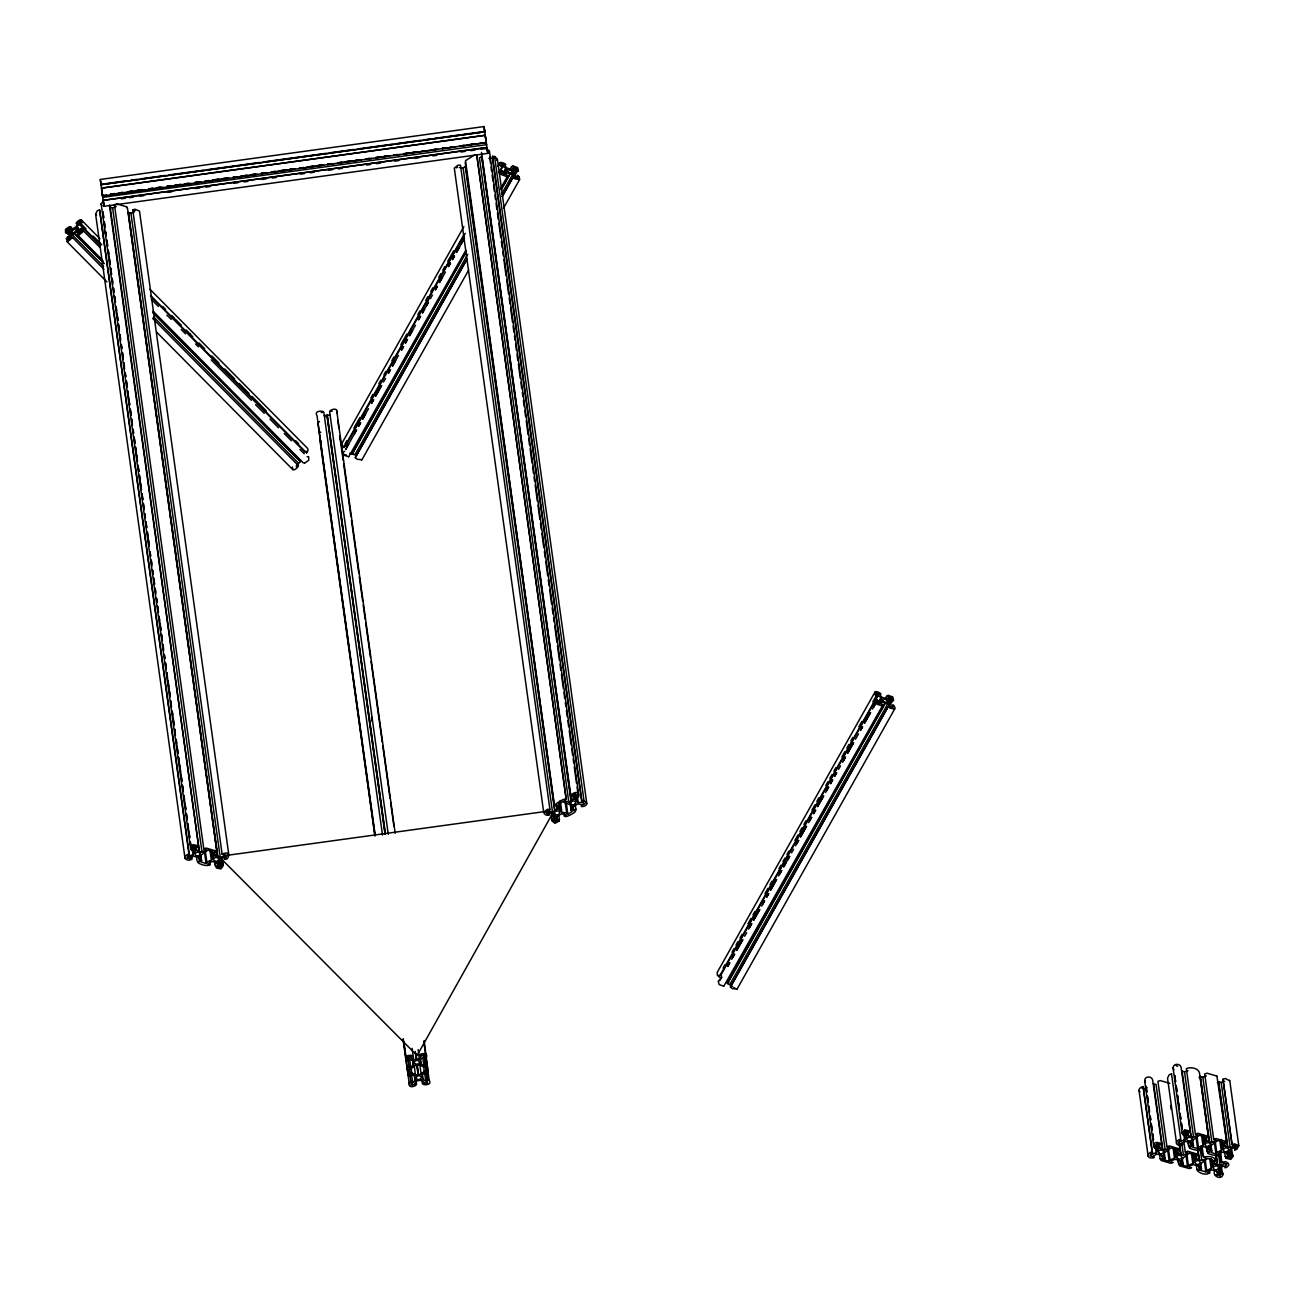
<?xml version="1.0" encoding="UTF-8"?>
<svg xmlns="http://www.w3.org/2000/svg" width="1304" height="1304" viewBox="0 0 1304 1304"><rect width="100%" height="100%" fill="white"/><g stroke="black" fill="none" stroke-linecap="round" stroke-linejoin="round"><path stroke-width="1.5" d="M191.215 855.326C194.606 860.558 187.466 861.422 185.086 858.57C183.359 856.043 191.069 851.675 188.004 855.962L193.041 855.163L194.117 853.24L193.725 848.92M228.885 855.408L139.495 211.085L134.948 209.194L132.78 209.944L222.12 854.185C234.231 848.366 225.885 866.606 224.239 855.44L224.907 859.499M1159.386 1152.785L1160.169 1158.8L1162.597 1159.403L1163.282 1158.213L1161.929 1155.572L1159.403 1154.676L1156.729 1154.073L1152.524 1156.501C1158.229 1157.659 1149.003 1159.24 1148.237 1156.42C1146.509 1153.893 1154.219 1149.525 1151.155 1153.812L1156.192 1153.013L1157.267 1151.09L1156.615 1144.847M1188.042 1142.157L1188.596 1146.118L1191.041 1146.738L1191.709 1145.531L1190.373 1142.891L1187.846 1141.994L1185.157 1141.391L1180.951 1143.82C1186.64 1145.042 1177.104 1146.64 1176.583 1143.445L1167.52 1078.115L1169.232 1074.724L1171.595 1073.893M463.882 226.603L342.039 443.132L342.316 445.838M509.619 170.205L511.608 166.586L514.02 167.352L514.167 168.395L511.967 169.406L509.375 168.786L506.767 167.906L503.931 164.434C510.695 166.276 496.596 158.338 500.117 165.412M887.991 695.374L884.748 699.563L886.736 695.945L889.149 696.695L889.295 697.754L887.095 698.765L884.503 698.145L881.879 697.265L879.059 693.793C884.405 695.831 876.842 690.012 874.968 692.065L717.167 972.491L717.444 975.196M874.968 692.065L875.245 694.771M548.625 815.326L548.071 811.3C551.722 816.923 544.322 816.027 543.687 812.278L454.297 168.102L458.014 165.135L460.475 165.217L549.929 809.458L547.794 810.762L552.488 811.984L554.917 810.697L465.528 160.685M465.577 166.309L463.099 167.825L459.383 167.564M551.673 820.412L551.266 812.669M554.917 810.697L557.118 809.165L557.721 806.247L556.775 805.269C547.81 807.958 569.929 794.543 564.11 800.786L568.788 802.025L571.233 800.721L573.418 799.189L574.037 796.288L573.075 795.31C566.572 797.885 577.411 788.023 578.731 795.098M552.016 818.749L553.629 820.249L554.966 819.434L555.569 816.532L554.086 814.739L552.244 813.142L548.511 812.897L547.191 813.712L548.723 815.261M566.702 812.962L561.942 812.636L558.601 809.262L559.383 805.546L558.242 804.372L562.643 801.683L570.386 804.764L571.885 806.557L571.103 810.273L572.244 811.447L567.843 814.136L566.702 812.962L565.3 802.905M559.269 820.933L558.992 815.196M575.569 810.974L575.846 809.246L573.711 810.55L572.766 809.572L573.369 806.671L577.998 803.834L582.692 805.073C577.574 807.714 587.028 806.785 586.8 803.541L497.427 159.381L494.884 156.561L492.472 156.333L581.763 800.558L583.295 802.107L578.242 802.677L574.917 799.287L575.52 796.385L576.857 795.57L578.389 797.119L578.813 795.407L489.44 151.248L489 152.959M1229.672 1080.82L1225.45 1078.506L1223.005 1079.223L1232.035 1144.651L1234.415 1145.336L1230.226 1147.781L1225.01 1146.281L1223.674 1143.624L1224.342 1142.434L1226.787 1143.054L1216.942 1076.191M66.406 238.648L67.694 236.676L70.465 239.61M81.793 222.788L80.522 224.761L100.636 244.924M467.142 258.844L355.291 457.622L357.198 459.285L361.827 459.709M503.605 208.021L519.579 179.61L519.302 176.92M881.683 705.676L882.922 705.024L880.379 703.28L882.58 702.285L887.779 703.785L890.599 707.257L888.203 706.556L730.419 986.981L732.326 988.644L736.956 989.051M736.907 989.394L894.707 708.968C896.223 707.632 891.724 702.171 892.832 706.23L888.66 703.378L888.154 699.726L891.854 699.156L890.094 704.388L893.436 700.281M101.207 203.815L103.749 200.392M190.58 847.975L192.943 844.617L197.719 845.709M223.277 865.579L220.947 868.92L216.382 867.975L214.589 862.107L211.9 861.504L207.695 863.949L210.091 864.634L209.537 860.607M1144.668 1080.494C1144.733 1075.849 1151.758 1076.012 1152.622 1079.81L1162.451 1149.264L1165.14 1149.883L1169.329 1147.438L1166.95 1146.754L1157.919 1081.326L1160.315 1080.592L1169.802 1083.331M1173.111 1067.813C1173.16 1063.168 1180.185 1063.331 1181.065 1067.128L1190.878 1136.599L1193.567 1137.202L1197.773 1134.757L1195.377 1134.072L1186.347 1068.644C1190.519 1066.721 1197.626 1067.943 1199.387 1072.41L1209.101 1141.685L1211.889 1142.483L1216.094 1140.055L1213.698 1139.354L1204.684 1073.942L1207.08 1073.208L1216.893 1076.11M1153.73 1145.825C1153.143 1138.669 1166.2 1145.271 1159.256 1144.537L1158.588 1145.727L1159.924 1148.368L1162.451 1149.264M1182.174 1133.16L1184.537 1129.786L1189.313 1130.878M1223.087 1174.007C1222.304 1180.674 1211.856 1176.534 1214.627 1170.633M1233.209 1156.012L1230.846 1159.37L1226.168 1158.376M465.561 160.604L474.281 155.176L476.84 155.323L566.229 799.482L476.791 155.257M559.22 821.047L554.901 823.346L551.771 820.754M575.52 811.088C575.732 812.832 561.519 819.662 566.376 815.033L561.698 813.794L559.253 815.098L557.069 816.63L556.449 819.548L557.411 820.509L559.612 819.271M317.964 422.969L319.431 421.469M407.337 1067.128L408.934 1065.629L409.163 1067.634L410.809 1067.422L413.221 1065.042L413.156 1062.841L412.7 1060.69L409.798 1058.995L408.152 1059.207L408.397 1061.211L406.522 1060.168M409.179 1082.45L410.76 1080.934L411.005 1082.939L412.651 1082.727L415.063 1080.348L414.998 1078.147L414.542 1076.012L411.64 1074.3L409.994 1074.512L410.238 1076.517L408.364 1075.474M426.359 1057.625L424.908 1059.092L424.55 1057.104L422.92 1057.316L420.491 1059.696L420.556 1061.896L421.013 1064.048L423.93 1065.743L425.56 1065.531L425.332 1063.526L427.223 1064.586M428.201 1072.947L426.734 1074.414L426.392 1072.426L424.745 1072.638L422.333 1075.001L422.855 1079.353L425.756 1081.049L427.402 1080.837L425.626 1066.362M552.342 813.826L417.084 1055.555L220.376 857.918M114.41 204.728L116.463 203.946M127.433 208.493L126.716 206.912M132.78 209.944L135.127 210.71M497.851 166.26L499.839 162.723M344.908 444.11L346.897 440.556M353.889 428.136L359.888 417.492M370.874 397.964L372.862 394.411M378.861 383.767L380.866 380.214M383.849 374.884L385.854 371.347M391.852 360.686L393.841 357.149M400.833 344.712L406.832 334.068M417.818 314.541L419.806 311.004M425.805 300.344L427.793 296.79M430.793 291.477L432.798 287.923M438.78 277.279L440.785 273.726M442.773 270.172L444.778 266.619M447.777 261.305L453.759 250.645M342.398 446.033L344.044 447.533L463.979 234.59M498.845 172.438L501.942 167.14L501.698 165.461L505.887 168.314L504.126 173.53M465.251 233.334L345.413 446.31L343.914 445.887L344.044 447.533M499.204 172.992L503.214 165.885M427.19 302.153L429.179 298.6M362.528 419.301L368.527 408.657M371.526 403.327L373.514 399.774M375.519 396.237L381.518 385.577M383.506 382.023L385.511 378.486M388.494 373.156L390.499 369.602L388.592 373.188M392.504 366.065L398.486 355.405M401.485 350.091L403.49 346.538M405.479 342.985L407.484 339.431L405.577 343.017M415.471 325.234L409.472 335.878L412.569 330.597M422.463 312.813L428.445 302.169L426.555 305.739M430.45 298.616L432.439 295.063M435.438 289.732L437.443 286.195L435.536 289.765M445.43 271.998L439.432 282.642L442.529 277.344M450.418 263.115L448.429 266.668L450.516 263.147M452.423 259.561L454.411 256.024M456.416 252.471L464.403 238.273M502.35 170.824L500.361 174.377L502.447 170.857L501.095 171.394M348.657 444.175L345.658 449.505L356.546 429.945L354.639 433.531M362.626 419.334L365.625 414.004M371.624 403.36L373.612 399.806M375.617 396.253L381.616 385.609M392.602 366.082L395.585 360.768M401.583 350.108L403.588 346.571M422.561 312.846L424.55 309.292M452.521 259.594L454.509 256.04M456.514 252.503L459.513 247.173M461.502 243.62L464.501 238.29M502.888 173.628L505.887 168.314M504.175 173.791L506.115 170.009M465.854 250.221L348.755 456.742M500.817 188.167L507.794 175.681L505.251 173.937L507.452 172.927L512.651 174.426L515.487 177.898L513.091 177.197L502.105 196.725L513.091 177.279L514.95 178.844L519.579 179.61M349.651 453.352L352.08 454.053L466.098 251.639M501.046 189.52L510.043 173.546M352.08 454.053L466.294 251.819M501.258 189.699L510.239 173.725M512.016 170.889L514.02 167.352M513.238 172.91L515.227 169.357L516.726 169.797L516.971 171.476L518.307 170.938M467.712 254.296L354.867 454.851L352.439 454.151M501.665 193.954L512.651 174.426M513.14 174.28L516.628 169.112L514.998 167.629L516.139 168.966M512.635 176.203L515.634 170.889M513.727 175.127L516.726 169.797M355.291 457.688L467.158 258.909M513.972 176.806L517.069 171.509M361.778 460.035L468.641 270.14M190.58 848.317L191.444 849.849L192.519 847.942L194.019 848.382L195.372 851.023L194.117 853.24M210.042 864.715C205.771 867.682 193.073 861.341 199.447 861.569L200.131 860.363L198.778 857.722L196.252 856.826L193.579 856.223L190.042 857.461L189.373 858.651L191.769 859.352M197.784 845.791L198.501 847.372L196.105 846.687L195.437 847.877L196.774 850.534L201.99 852.034L206.179 849.589L203.799 848.904L114.442 204.663M201.06 854.56L201.093 862.042L206.048 863.46L206.847 862.042L205.184 849.964M206.847 862.042L211.362 860.461L212.454 858.537L211.329 850.485M214.818 862.14L215.388 866.166L217.784 866.85L218.453 865.66L217.1 863.004L214.687 862.319M218.762 867.127L220.914 866.378L220.246 867.567L218.762 867.127L217.898 861.634M224.81 859.466L225.869 857.559L220.849 858.374L218.518 862.514L219.854 865.155L221.354 865.595L222.43 863.688L221.598 857.641M723.035 968.139L725.024 964.585M732.017 952.164L734.022 948.611M736.01 945.074L738.015 941.521M740.004 937.967L742.009 934.414M747.991 923.77L750.99 918.44M752.995 914.903L754.983 911.349M764.975 893.599L767.974 888.269M769.963 884.731L771.968 881.178M778.961 868.757L780.949 865.204M782.954 861.651L784.943 858.097M786.948 854.544L788.936 851.007M794.935 840.346L797.934 835.033M799.922 831.479L801.927 827.926M803.916 824.372L805.921 820.835M811.919 810.175L814.902 804.861M816.907 801.308L818.912 797.755M825.888 785.334L827.893 781.781M829.898 778.227L831.887 774.69M833.892 771.137L835.88 767.583M841.879 756.939L844.878 751.609M846.866 748.056L848.871 744.519M850.86 740.965L852.865 737.412M858.847 726.768L861.846 721.438M872.832 701.911L876.826 694.82L881.015 697.656L879.255 702.889M717.526 975.376L719.172 976.892L877.07 696.499L876.826 694.82M878.326 695.244L720.541 975.669L719.026 975.245L719.27 976.924M721.683 977.055L718.422 981.178M727.681 966.411L729.669 962.857M731.674 959.304L734.657 953.99L732.766 957.56M742.661 939.793L736.662 950.437L742.758 939.809M744.649 936.239L746.654 932.686M748.643 929.133L751.642 923.819M759.629 909.605L753.647 920.265L759.727 909.638M761.634 906.068L764.633 900.738L762.726 904.324M766.622 897.185L768.626 893.631M770.615 890.094L776.613 879.434L770.713 890.11M778.602 875.897L781.601 870.567M789.588 856.369L783.606 867.013L785.693 863.492M791.593 852.816L793.582 849.263M795.587 845.726L798.586 840.395M800.574 836.842L806.573 826.198L800.672 836.875M808.561 822.645L811.561 817.315M825.546 792.473L828.545 787.143M830.534 783.606L832.539 780.053M838.537 769.393L840.526 765.856M842.531 762.302L845.53 756.972L843.623 760.558M855.505 739.221L858.505 733.907M860.51 730.354L862.498 726.801M870.485 712.603L864.503 723.247L870.583 712.636M872.49 709.05L877.478 700.183L877.804 701.894L879.32 702.318L881.52 701.324L881.243 699.351M719.775 980.641L721.78 977.087M727.779 966.443L729.767 962.89M749.735 927.389L751.74 923.835M766.719 897.217L768.724 893.664M779.711 874.136L781.699 870.599M787.697 859.939L789.686 856.402M796.679 843.965L798.684 840.428M809.67 820.901L811.658 817.347M826.638 790.729L828.643 787.176M830.632 783.622L832.637 780.085M860.607 730.387L862.596 726.833M873.582 707.306L877.576 700.215M878.016 702.986L881.015 697.656M879.287 703.149L881.455 699.547M882.922 705.024L723.883 986.101M885.171 702.905L727.208 983.395L732.669 986.623M727.567 983.509L885.367 703.084M887.144 700.248L889.149 696.695M887.356 704.046L890.355 698.716M729.979 984.21L887.779 703.785M888.269 703.638L891.61 697.412C888.872 696.14 893.859 701.862 888.757 703.785M888.855 704.47L891.854 699.156M730.419 987.046L888.22 706.621L890.078 708.202L894.707 708.968M1142.092 1088.481C1145.352 1084.227 1137.691 1088.4 1139.093 1090.796L1148.156 1156.126M1153.73 1146.167L1154.594 1147.699L1155.67 1145.792L1157.17 1146.216L1158.523 1148.873L1157.267 1151.09M1160.169 1158.8L1161.179 1160.527L1170.878 1163.315L1173.241 1162.483L1170.845 1161.783L1171.514 1160.593L1175.051 1159.354L1177.74 1159.957L1180.25 1160.853L1181.603 1163.51L1180.935 1164.7L1178.539 1164.016L1177.659 1158.148L1179.435 1165.776L1189.313 1168.596L1191.563 1167.765L1189.166 1167.08L1189.851 1165.89L1193.372 1164.651L1198.588 1166.151L1199.924 1168.791L1199.256 1169.981L1196.86 1169.297L1196.306 1165.336M1166.95 1146.754L1169.395 1145.939L1179.207 1148.857M1168.629 1149.981L1169.998 1159.875L1169.199 1161.31L1164.244 1159.892L1165.059 1158.457L1163.95 1150.535M1179.256 1148.922L1179.973 1150.519L1177.577 1149.818L1176.909 1151.024L1178.262 1153.665L1183.461 1155.165L1187.667 1152.736L1185.271 1152.035L1183.657 1140.087M1169.998 1159.875L1174.513 1158.294L1175.589 1156.387L1174.496 1148.465M1176.306 1150.193L1176.844 1154.154L1175.589 1156.387M1176.583 1143.445C1175.279 1140.967 1182.777 1136.941 1179.598 1141.147L1184.619 1140.332L1185.711 1138.408L1185.059 1132.165M1222.956 1079.304L1232.068 1144.57L1234.48 1143.836L1238.8 1145.711L1236.86 1149.248L1234.806 1149.965L1235.784 1148.025L1234.285 1147.585L1230.748 1148.824L1229.395 1150.845L1230.063 1154.708M1185.271 1152.035L1187.716 1151.22L1197.528 1154.138M1195.377 1134.072L1197.822 1133.257L1207.634 1136.175M1186.95 1155.279L1188.335 1165.173L1187.52 1166.607L1182.581 1165.173L1182.565 1157.805M1192.394 1137.854L1193.486 1145.776L1192.687 1147.21L1197.626 1148.628L1198.441 1147.21L1197.072 1137.3M1188.335 1165.173L1192.834 1163.592L1193.926 1161.668L1192.818 1153.747M1194.627 1155.491L1195.165 1159.452L1193.926 1161.668M1198.441 1147.21L1202.956 1145.629L1204.032 1143.706L1202.94 1135.784M1189.492 1147.781C1189.46 1149.183 1205.303 1152.377 1199.289 1149.117L1203.494 1146.672L1206.167 1147.275L1208.694 1148.172L1210.03 1150.829L1209.362 1152.019L1206.966 1151.334L1206.379 1147.455M1196.811 1169.378C1198.311 1174.448 1212.508 1177.023 1209.346 1169.101M1213.698 1139.354L1216.143 1138.539L1225.956 1141.456M1205.287 1160.56L1206.656 1170.454L1205.858 1171.889L1200.902 1170.47L1200.886 1163.086M1210.715 1143.152L1211.823 1151.073L1211.008 1152.491L1215.964 1153.926L1216.762 1152.491L1215.393 1142.597M1206.656 1170.454L1211.171 1168.873L1212.247 1166.966L1211.155 1159.044M1212.948 1160.772L1213.502 1164.733L1212.247 1166.966M1216.762 1152.491L1221.277 1150.91L1222.353 1148.987L1221.261 1141.065M1220.544 1152.72L1221.913 1162.614L1224.309 1163.315L1223.641 1164.505L1220.104 1165.743L1214.904 1164.244L1213.568 1161.603L1214.236 1160.397L1216.632 1161.098L1215.899 1159.5M1207.846 1153.078C1207.602 1154.333 1223.706 1157.707 1217.61 1154.399L1221.815 1151.97L1227.015 1153.469L1228.368 1156.11L1227.683 1157.316L1225.287 1156.615L1226.021 1158.196M1215.132 1174.659L1217.577 1175.279L1218.246 1174.073L1216.909 1171.432L1214.383 1170.536L1211.709 1169.932L1208.172 1171.171L1207.504 1172.361L1209.9 1173.062M1220.723 1174.806L1220.055 1175.996C1217.121 1175.344 1224.032 1172.997 1219.892 1168.857M1220.593 1152.638C1219.207 1170.552 1223.331 1156.958 1228.678 1163.983C1229.933 1166.314 1222.223 1170.144 1225.678 1165.988L1220.642 1166.803L1218.311 1170.943L1219.664 1173.584L1221.163 1174.024L1222.239 1172.117L1221.131 1164.195M1230.829 1156.844L1230.161 1158.017C1227.227 1157.381 1234.138 1155.034 1229.998 1150.894M1229.395 1150.845L1228.417 1152.98L1229.77 1155.621L1231.269 1156.061L1232.345 1154.154L1233.209 1155.686M66.846 230.58L68.02 228.722L66.846 230.58L71.133 234.916M101.793 260.572L74.621 233.123L72.144 234.638L70.367 238.746L72.486 237.426L103.961 269.276M80.163 231.786L77.017 226.945L80.277 223.082L86.015 228.852M79.968 231.77L77.262 228.64M296.22 465.903L300.621 461.339L153.285 312.569M296.367 466.946C301.061 463.458 295.209 471.217 292.878 469.701L156.985 332.487M150.482 296.122L304.957 452.113L306.293 451.298C306.13 455.601 309.374 449 307.353 448.152L149.993 289.276M339.757 439.611L339.757 435.895L343.115 460.133M332.227 411.216C326 412.145 335.324 406.881 336.693 410.418L395.193 833.337M385.234 834.087L327.141 415.373L329.961 414.851M403.898 1041.831L406.424 1059.94C402.056 1053.534 417.655 1055.197 410.613 1056.794L413.661 1059.744L416.514 1059.533L419.334 1059.011L421.599 1055.392C414.46 1055.555 429.195 1050.079 426.424 1057.414M421.176 1074.333L424.273 1071.301L426.229 1071.04L425.723 1066.916L423.767 1067.161L420.051 1064.993L414.379 1065.71L411.298 1068.758L409.326 1069.003L409.831 1073.143L411.787 1072.882L415.503 1075.05L421.176 1074.333L419.79 1064.26M423.833 1041.831L429.146 1080.152C433.466 1086.509 417.981 1084.879 424.957 1083.249L421.893 1080.299L419.04 1080.511L416.22 1081.032L413.955 1084.667C420.051 1083.738 411.021 1088.987 409.489 1085.466L403.05 1039.174M496.808 160.474L497.427 159.381M71.459 237.295L67.172 232.96L66.944 231.281L68.281 230.466L70.677 230.841L71.182 234.492L67.922 238.355L67.694 236.676M65.722 232.797L67.172 232.96M77.115 228.868L77.523 230.596L79.935 230.971L81.272 230.156L81.027 228.477L82.494 228.64M74.621 233.123L76.757 231.802L79.169 232.193L77.197 234.622L102.934 260.621M456.221 167.939L457.541 167.124M571.233 800.721L481.893 156.333L479.416 157.849L568.788 802.025M492.472 156.333L493.923 157.947L488.853 158.501M581.763 800.558L584.273 800.737L586.8 803.541M554.265 820.901L556.547 821.047L555.211 821.862L554.265 820.901L553.14 812.848M511.624 166.651L512.863 166.015M506.327 170.188L506.392 171.965L504.192 172.976L502.692 172.535L502.447 170.857M515.227 169.357L513.026 170.368L513.531 174.019L516.205 176.431L517.721 176.871L517.476 175.192L519.236 176.757M506.555 176.317L507.794 175.681M343.311 451.82L344.663 451.282M876.223 700.753L877.478 700.183M69.471 226.619L65.477 229.341L65.542 232.601M212.454 858.537L211.492 850.175M189.504 856.402L99.593 209.862L97.278 210.775L95.616 214.117L185.005 858.276M116.121 206.619L112.6 207.858L109.813 207.059M222.12 854.185L224.516 854.886L223.832 856.076L220.311 857.315L217.621 856.712L128.232 212.536L130.922 213.139L134.459 211.916M203.831 848.822L206.244 848.089L216.056 851.007M1188.025 1070.617L1184.505 1071.855L1181.717 1071.057M1165.14 1149.883L1156.061 1084.537L1153.274 1083.722M1143.592 1088.905L1147.129 1087.666M1209.216 1141.88L1200.136 1076.534L1202.826 1077.137L1206.363 1075.914M1224.684 1081.195L1221.147 1082.434L1218.36 1081.635L1227.537 1147.178M1156.615 1145.156L1158.278 1144.244L1156.778 1143.82L1156.11 1145.01L1157.544 1150.992M1185.711 1138.408L1185.157 1132.377M1204.032 1143.706L1203.103 1135.474M1222.353 1148.987L1221.343 1139.435M1197.626 1149.753L1199.093 1159.843L1201.783 1160.446L1205.32 1159.223L1205.988 1158.017L1203.592 1157.333L1202.223 1147.422M78.729 234.818L82.739 232.079L82.674 228.819M304.745 463.034L308.755 460.296L308.689 457.036M100.816 183.147L100.31 179.447L484.028 126.553L484.843 132.519M103 184.043L127.107 180.718M131.117 180.164L137.148 179.333M141.158 178.778L165.266 175.453M169.292 174.899L203.44 170.205M207.466 169.65L259.692 162.446M263.718 161.892L326 153.318M330.01 152.764L354.117 149.438M358.144 148.884L392.292 144.19M396.302 143.636L420.426 140.31M424.436 139.756L430.467 138.925M434.476 138.371L458.584 135.045M462.61 134.508L484.713 131.459M101.027 184.663L484.762 131.802L484.077 126.895M484.762 131.883L101.044 184.744L100.326 179.544M128.607 191.623L132.633 191.069L128.607 191.655M156.741 187.743L160.751 187.189L156.741 187.776M184.858 183.88L188.884 183.326L184.858 183.897M212.992 180.001L219.007 179.17L212.992 180.017M241.11 176.121L247.141 175.29L241.11 176.154M341.567 162.283L337.54 162.837L341.567 162.315M349.602 161.174L345.576 161.729L351.607 160.93M369.684 158.42L365.674 158.958L369.684 158.436M375.715 157.588L379.741 157.034L375.715 157.605M397.818 154.54L393.792 155.095L397.818 154.557M403.849 153.709L407.859 153.155L403.849 153.725M411.885 152.601L415.894 152.046M425.935 150.661L421.925 151.215L425.952 150.694M454.069 146.781L450.043 147.336L454.069 146.814M411.885 152.617L417.916 151.802M480.182 143.212L484.208 142.658M102.527 195.535L106.553 194.981M110.563 194.426L144.728 189.716M148.737 189.161L162.804 187.222M166.814 186.668L190.922 183.342M194.948 182.788L200.979 181.973M204.989 181.419L229.096 178.094M233.123 177.54L257.23 174.214M261.24 173.66L267.271 172.829M271.281 172.275L295.405 168.95M299.415 168.412L323.522 165.086M327.548 164.532L333.563 163.701M337.589 163.147L361.697 159.821M365.707 159.267L371.738 158.436M375.764 157.882L389.815 155.942M393.841 155.404L399.872 154.573M403.881 154.019L438.03 149.308M442.056 148.754L456.123 146.814M460.133 146.26L486.245 142.658M102.445 194.915L102.592 195.975L486.229 142.495M102.771 197.36L486.522 144.679L484.42 129.406M104.01 206.293L103.195 200.343L486.914 147.482L487.272 150.025M486.93 147.548L103.195 200.343M121.402 198.795L125.428 198.241M129.438 197.686L133.464 197.132M139.479 196.301L143.505 195.747M167.613 192.438L171.623 191.884M195.747 188.558L199.756 188.004M205.787 187.173L209.797 186.619M233.905 183.293L237.931 182.739M243.962 181.908L247.972 181.354M262.039 179.43L266.049 178.876M272.08 178.045L276.106 177.491M300.213 174.165L304.223 173.611M310.254 172.78L314.264 172.226M328.331 170.286L332.357 169.732M338.372 168.901L342.398 168.346M366.505 165.037L370.515 164.483M376.546 163.652L380.572 163.098M394.623 161.158L398.649 160.604M414.721 158.387L418.747 157.833M432.798 155.893L436.824 155.339M460.931 152.03L464.941 151.476M470.972 150.645L474.998 150.09M481.013 149.259L487.044 148.428M104.01 206.325L487.729 153.399M226.977 855.359L544.29 811.642M321.224 412.618C328.266 411.119 312.732 409.26 317.035 415.78L375.128 834.495M324.272 415.568L327.141 415.373M427.158 1078.848L429.049 1079.908M485.805 148.314L489.342 150.922M513.026 165.983L517.623 167.548L518.438 170.71M506.343 176.35L501.796 174.785L500.981 171.623M348.559 456.775L344.012 455.21L343.18 452.048M888.154 695.342L892.735 696.906L893.566 700.052M881.406 705.692L876.924 704.144L876.109 700.981M723.671 986.134L719.123 984.569L718.308 981.407M321.338 442.268L319.757 438.486M69.65 226.603L73.888 229.781M77.197 234.622L78.566 234.834M307.125 456.628L308.494 456.856M152.992 311.102L303.213 462.822L304.582 463.05M501.844 167.108L500.231 165.657M116.985 203.946L126.667 206.831M102.071 205.673L101.207 204.141M345.136 454.688L346.619 455.129M877.07 696.499L875.343 694.983M1176.159 1065.792L1177.642 1066.232M1173.975 1069.671L1173.111 1068.139M1145.434 1082.32L1144.668 1080.82M735.277 988.383L733.744 987.617M1189.362 1130.959L1190.096 1132.54L1187.699 1131.856L1187.015 1133.046L1188.368 1135.702L1190.878 1136.599M1207.683 1136.257L1208.417 1137.838L1206.021 1137.137L1205.352 1138.343L1206.689 1140.984L1209.101 1141.685M216.105 851.072L216.823 852.669L214.427 851.968L213.758 853.175L215.111 855.815L217.621 856.712M222.43 863.688L223.294 865.22L222.462 859.189M1197.577 1154.219L1198.311 1155.8L1195.915 1155.116L1195.23 1156.306L1196.583 1158.946L1198.995 1159.647M1222.239 1172.117L1223.103 1173.649M96.496 214.997L95.616 214.117M1139.973 1091.676L1139.125 1090.943M1215.85 1159.419C1206.836 1151.774 1200.87 1163.869 1202.255 1147.357M99.935 238.713L81.337 219.936C78.925 218.518 73.236 226.065 77.849 222.691L76.072 226.782L71.443 229.634L69.047 229.243L71.019 226.814M320.735 432.357L318.958 431.282M66.39 238.828L67.596 241.615L72.486 237.426M93.154 236.073L101.745 244.744M171.835 315.519L174.703 318.404M186.146 329.961L190.433 334.297M199.007 342.968L204.728 348.738M211.884 355.959L219.039 363.18M224.761 368.967L234.769 379.073M239.072 383.409L249.08 393.515M251.933 396.4L266.244 410.841M162.707 306.44L165.575 309.325M175.584 319.431L181.305 325.218M189.895 333.873L192.747 336.774M295.747 440.768L298.6 443.653M150.612 295.535L306.619 452.912M78.957 223.897L100.408 245.559M81.027 228.477L99.723 247.206M151.215 299.203L158.371 306.424M166.863 315.144L171.231 319.415M181.256 329.521L185.543 333.857M195.551 343.963L198.42 346.864M211.199 359.904L251.346 400.295M255.551 404.68L264.223 413.303M269.944 419.073L278.518 427.745M284.239 433.515L291.395 440.736M299.887 449.456L304.272 453.743M77.017 226.945L81.321 231.281M76.757 231.802L79.626 234.687M74.426 233.09L103.049 261.99M153.106 312.536L300.442 461.306M74.295 233.318L104.336 263.652M152.959 312.764L300.295 461.534M68.281 230.466L72.568 234.785M72.144 234.638L103.603 266.423M153.676 316.97L298.16 462.855M67.286 230.319L70.139 233.204M66.944 231.281L71.231 235.617M152.584 318.323L298.502 465.707M67.091 233.008L71.378 237.344M66.863 241.501L106.928 281.941M465.186 162.348L554.64 806.573M549.929 809.458L547.354 809.311L543.687 812.278M292.813 469.619L292.406 467.028M81.337 219.936L81.81 222.609M1226.021 1141.538L1226.787 1143.054M1222.63 1148.889L1223.608 1146.77L1221.897 1143.38L1222.696 1141.962L1217.74 1140.527L1211.074 1145.564L1210.096 1147.683L1211.823 1151.073M1204.309 1143.608L1205.287 1141.473L1203.559 1138.099L1204.374 1136.664L1199.419 1135.246L1192.752 1140.266L1191.774 1142.402L1193.486 1145.776M1207.683 1152.915L1206.412 1147.373M1213.502 1164.733L1211.775 1161.359L1212.59 1159.924L1207.634 1158.49L1200.968 1163.527L1199.99 1165.646L1201.701 1169.036M1185.988 1138.311L1186.95 1136.191L1185.613 1133.551L1184.113 1133.111L1183.038 1135.018L1182.174 1133.486L1173.062 1068.025M1189.362 1147.634L1188.091 1142.076M1195.165 1159.452L1193.453 1156.061L1194.252 1154.627L1189.313 1153.209L1182.646 1158.229L1181.668 1160.364L1183.38 1163.738M1176.844 1154.154L1175.132 1150.78L1175.931 1149.346L1170.992 1147.911L1164.309 1152.948L1163.331 1155.083L1165.059 1158.457M201.908 860.607L200.18 857.233L201.158 855.098L207.841 850.061L212.78 851.496L211.982 852.93L213.693 856.304L212.715 858.439M1229.688 1080.217L1238.8 1145.711M485.463 137.05L485.854 139.789M102.478 195.127L101.94 191.15M103.994 206.179L103.277 200.979M1234.171 1145.971L1234.806 1149.965M1231.514 1148.205L1232.443 1154.17M1221.147 1082.434L1230.226 1147.781M1230.438 1150.112L1231.269 1156.061M1228.938 1149.688L1229.77 1155.621M1218.735 1081.733L1227.797 1147.08M1226.868 1151.367L1227.683 1157.316M1224.472 1142.32L1225.01 1146.281M1224.749 1152.654L1225.255 1156.697M1219.908 1141.016L1221.277 1150.91M1219.452 1151.139L1219.957 1155.165M1218.458 1153.861L1220.104 1165.743M1220.055 1166.102L1221.163 1174.024M1218.832 1167.65L1219.664 1173.584M1216.322 1155.148L1217.691 1165.043M1214.317 1142.043L1215.964 1153.926M1215.947 1155.034L1217.431 1165.14M1215.85 1155.067L1216.632 1161.098M1217.023 1171.318L1217.577 1175.279M1202.826 1077.137L1211.889 1142.483M1214.35 1160.283L1214.904 1164.244M1200.413 1076.452L1209.476 1141.782M1211.318 1158.734L1212.524 1166.868M1208.531 1146.086L1209.362 1152.019M1209.786 1158.979L1211.171 1168.873M1206.135 1137.023L1206.689 1140.984M1201.571 1135.719L1202.956 1145.629M1204.195 1160.006L1205.858 1171.889M1201.082 1145.923L1201.636 1149.883M1200.136 1148.579L1201.783 1160.446M1197.985 1149.851L1199.37 1159.761M1200.348 1166.509L1200.902 1170.47M1195.98 1136.762L1197.626 1148.628M1197.724 1149.949L1199.093 1159.843M1198.702 1166.02L1199.256 1169.981M1184.505 1071.855L1193.567 1137.202M1196.029 1154.985L1196.583 1158.946M1182.076 1071.154L1191.155 1136.501M1192.997 1153.453L1194.203 1161.571M1190.21 1140.788L1191.041 1146.738M1191.465 1153.698L1192.834 1163.592M1187.814 1131.742L1188.368 1135.702M1183.527 1132.41L1184.619 1140.332M1174.79 1075.621L1175.621 1081.554M1176.175 1085.515L1176.99 1091.464M1178.099 1099.37L1177.545 1095.409L1179.37 1109.248M1178.637 1103.331L1179.468 1109.28M1180.837 1119.174L1180.022 1113.241L1180.739 1119.158M1185.874 1154.725L1187.52 1166.607M1174.692 1075.588L1175.523 1081.521M1176.078 1085.482L1176.893 1091.432M1181.815 1143.282L1183.461 1155.165M1171.497 1073.86L1181.098 1141.571M1179.664 1144.57L1181.033 1154.464M1182.027 1161.212L1182.581 1165.173M1179.403 1144.668L1180.772 1154.562M1179.305 1144.456L1180.674 1154.366M1180.381 1160.739L1180.935 1164.7M1177.708 1149.704L1178.262 1153.665M1170.584 1105.482L1171.139 1109.443M1174.659 1148.156L1175.866 1156.289M1173.144 1148.4L1174.513 1158.294M1167.553 1149.427L1169.199 1161.31M1163.706 1155.931L1164.244 1159.892M1153.649 1083.836L1162.712 1149.183M1162.06 1155.458L1162.597 1159.403M1159.386 1144.407L1159.924 1148.368M1157.968 1144.912L1158.523 1148.873M1155.083 1145.091L1156.192 1153.013M1146.086 1086.313L1146.901 1092.247L1145.988 1086.281M1147.455 1096.208L1148.286 1102.157M1149.378 1110.079L1148.824 1106.118L1149.557 1112.035M1150.747 1119.973L1150.209 1116.012L1150.65 1119.94M1151.302 1123.934L1152.133 1129.883M1154.594 1147.699L1154.056 1143.738L1154.496 1147.667M1147.357 1096.191L1148.188 1102.124M1151.204 1123.901L1152.035 1129.851M1144.635 1080.706L1153.698 1146.037M1143.168 1086.574L1152.654 1154.252M1143.07 1086.542L1152.133 1151.888M891.61 697.412L891.757 698.455M721.259 974.218L721.405 975.278M494.591 156.48L583.98 800.656M492.586 158.762L581.975 802.938M489.652 156.92L490.402 163.016M491.037 166.993L491.51 171.069M492.162 175.046L492.912 181.142M493.564 185.103L494.314 191.199M494.949 195.176L495.422 199.251M496.074 203.228L496.824 209.325M497.46 213.285L498.226 219.382M498.861 223.359L500.736 237.507M501.372 241.468L502.121 247.564M502.773 251.542L503.246 255.617M503.898 259.594L506.033 275.747M506.685 279.724L508.56 293.873M509.196 297.834L509.945 303.93M510.597 307.907L512.472 322.055M513.108 326.016L513.857 332.112M514.509 336.09L514.982 340.165M515.618 344.142L516.368 350.238M517.02 354.199L517.769 360.295M518.422 364.272L520.28 378.404M520.932 382.382L521.682 388.478M522.333 392.455L522.806 396.53M523.442 400.507L524.192 406.587M524.844 410.564L525.593 416.661M526.245 420.638L528.104 434.77M528.756 438.747L529.505 444.843M530.141 448.82L532.016 462.953M532.668 466.93L533.418 473.026M534.053 477.003L534.526 481.078M535.178 485.055L537.329 501.209M537.965 505.186L539.84 519.318M540.492 523.295L541.241 529.391M541.877 533.369L543.752 547.501M544.387 551.478L545.153 557.574M545.789 561.551L547.664 575.683M548.299 579.661L549.049 585.757M549.701 589.734L551.576 603.866M552.211 607.843L552.961 613.939M553.613 617.917L554.086 621.992M554.738 625.969L556.873 642.122M557.525 646.099L559.4 660.231M560.035 664.209L560.785 670.305M561.437 674.282L563.295 688.414M563.947 692.391L564.697 698.488M565.349 702.465L565.822 706.54M566.458 710.517L567.207 716.597M567.859 720.574L568.609 726.67M569.261 730.647L571.119 744.78M571.771 748.757L572.521 754.853M573.173 758.83L573.646 762.905M574.282 766.882L576.433 783.036M577.069 787.013L578.389 797.119M577.118 794.625L578.242 802.677M487.712 153.22L486.995 148.118M486.539 144.809L485.218 135.192L101.5 188.053L103.619 203.457M485.919 140.213L486.131 141.891M487.354 150.628L486.49 144.5M485.675 138.387L486.099 141.631M575.863 795.065L576.694 801.112M575.618 794.821L576.401 801.08M574.347 795.261L574.917 799.287M575.015 803.199L575.912 809.311M572.863 795.163L573.418 799.189M573.157 806.524L573.711 810.55M481.486 152.372L570.94 796.614M481.567 156.529L570.94 800.705M569.978 802.221L571.103 810.273M566.181 802.058L567.843 814.136M563.687 812.31L564.322 816.402M560.264 800.558L561.942 812.636M559.025 802.775L560.394 811.072M558.992 803.003L560.101 811.055M556.563 805.138L557.118 809.165M556.857 816.483L557.411 820.509M465.251 166.505L554.64 810.68M554.135 813.403L554.966 819.434M554.151 816.597L554.705 820.623M463.099 167.825L553.629 820.249M424.126 1040.494L428.25 1072.736M343.669 464.077L350.939 516.498M351.477 520.443L358.763 572.863M359.301 576.808L362.659 601.046M363.213 604.991L365.185 619.172M365.723 623.116L370.483 657.412M371.037 661.356L382.219 741.96M382.773 745.904L390.043 798.325M390.581 802.27L393.955 826.508M424.599 1057.479L425.43 1063.51M424.452 1057.479L425.56 1065.531M425.267 1065.564L427.402 1080.837M422.806 1057.691L423.93 1065.743M424.37 1070.991L425.756 1081.049M423.425 1065.254L424.273 1071.301M420.458 1060.022L421.013 1064.048M422.023 1072.996L422.855 1079.353M329.602 411.461L388.266 834.283M418.144 1049.606L419.334 1059.011M371.493 717.216L372.064 721.324M421.779 1079.565L422.349 1083.673M327.32 415.177L385.43 833.892M415.878 1053.322L416.709 1059.353M415.683 1053.502L416.514 1059.533M417.15 1064.602L418.551 1074.675M326.913 415.242L385.006 833.941M415.177 1051.35L416.302 1059.402M416.97 1064.781L418.356 1074.855M416.742 1064.651L418.128 1074.724M323.832 412.211L382.496 835.033M412.097 1048.318L413.661 1059.744M414.101 1064.993L415.503 1075.05M416.009 1080.299L416.579 1084.406M412.39 1058.685L413.221 1065.042M414.264 1074.3L415.063 1080.348M411.233 1068.856L411.787 1072.882M409.407 1057.348L410.809 1067.422M411.526 1074.675L412.651 1082.727M407.728 1057.185L409.163 1067.634M409.603 1072.866L411.005 1082.939M375.014 835.734L317.931 423.229M403.229 1038.978L408.266 1075.295L407.304 1067.308M320.099 441.29L374.851 835.848M130.922 213.139L221.354 865.595M219.805 858.325L220.914 866.378M219.871 862.205L220.425 866.231M219.023 859.124L219.854 865.155M128.509 212.454L217.882 856.614M127.482 208.412L217.523 856.516M217.214 862.824L217.784 866.85M214.541 851.789L215.111 855.815M209.977 850.387L211.362 860.461M204.369 851.382L206.048 863.46M112.6 207.858L201.99 852.034M110.172 207.157L199.903 855.212M109.438 205.135L199.3 851.43M198.615 855.522L199.447 861.569M196.219 846.508L196.774 850.534M196.496 856.842L197.018 860.95M193.84 849.116L194.394 853.142M101.125 185.315L100.767 182.788M100.701 182.267L102.804 197.54M102.103 192.421L102.217 193.302M192.21 849.132L193.041 855.163M104.304 221.778L104.858 225.804M105.689 231.851L106.26 235.877L105.591 231.819M108.77 253.987L108.216 249.96L110.074 264.027M109.324 258.013L110.172 264.06M111.557 274.117L110.726 268.086L111.459 274.101M112.682 282.169L112.128 278.143L112.861 284.158M113.513 288.217L114.084 292.243M114.638 296.269L115.469 302.3M116.594 310.352L116.04 306.326L117.882 320.393M117.148 314.378L117.979 320.425M118.55 324.452L119.381 330.482M119.935 334.509L120.506 338.535M121.337 344.582L121.891 348.608L121.239 344.549M123.847 362.691L124.418 366.717M125.249 372.765L125.803 376.791L125.151 372.732M128.33 394.9L127.759 390.874L129.618 404.941M128.884 398.926L129.715 404.973M131.117 415.031L130.286 409L131.019 414.998M132.226 423.083L131.671 419.057L132.421 425.071M133.627 433.156L133.073 429.13L133.53 433.124M134.182 437.182L135.029 443.213M136.138 451.266L135.583 447.239L137.442 461.306L136.708 455.292M138.094 465.365L138.941 471.396M139.495 475.422L140.05 479.448M140.62 483.474L141.451 489.522M143.407 503.605L143.962 507.631M144.809 513.678L145.363 517.704L144.711 513.646M145.918 521.73L146.765 527.761L145.82 521.698M147.874 535.814L147.319 531.787L149.178 545.854M148.428 539.84L149.275 545.887M150.107 551.918L150.661 555.944M151.786 563.996L151.231 559.97L151.965 565.985M153.187 574.07L152.617 570.044L153.09 574.037M153.742 578.096L154.573 584.127M155.698 592.179L155.143 588.153L155.877 594.168M157.654 606.278L158.485 612.309M159.055 616.336L159.61 620.362M160.164 624.388L161.011 630.435L158.958 616.303M161.566 634.461L162.397 640.492M162.967 644.518L163.522 648.544M164.353 654.592L164.907 658.618L164.255 654.559M166.863 672.701L167.434 676.727M167.988 680.753L168.819 686.8M169.39 690.827L170.221 696.858L166.765 672.668M171.346 704.91L170.775 700.884L171.525 706.898M172.731 714.983L172.177 710.957L174.035 725.008M173.302 719.009L174.133 725.04M175.258 733.092L174.687 729.066L175.437 735.081M176.643 743.15L176.089 739.123L177.947 753.19M177.197 747.176L178.045 753.223M178.599 757.249L179.153 761.275M179.724 765.301L180.555 771.332M181.109 775.358L181.957 781.406L178.501 757.216M182.511 785.432L183.359 791.463M183.913 795.489L184.467 799.515M185.021 803.541L185.869 809.588L183.815 795.473M186.423 813.614L187.254 819.645L186.325 813.582M187.825 823.672L188.379 827.698M188.933 831.724L189.781 837.771L187.727 823.655M190.335 841.797L191.444 849.849M104.206 221.762L105.037 227.792M113.415 288.184L113.986 292.21M114.54 296.236L115.371 302.283M118.452 324.419L119.283 330.466M119.838 334.492L120.685 340.523M123.75 362.659L124.597 368.706M134.084 437.15L134.931 443.181M137.996 465.332L138.843 471.363M139.398 475.389L141.354 489.489M143.31 503.572L144.141 509.619M150.009 551.885L150.563 555.911M153.644 578.063L154.475 584.094M157.556 606.246L158.387 612.277M161.468 634.429L162.299 640.46M162.87 644.486L163.701 650.533M182.413 785.399L183.261 791.447M190.237 841.765L191.346 849.817M101.158 204.027L190.547 848.203M104.336 229.26L104.858 233.367M99.593 209.862L188.982 854.038M80.277 223.082L80.522 224.761M485.74 138.941L486.033 141.06M487.68 153.073L487.256 149.944M102.136 192.65L101.973 191.395M102.315 193.921L102.119 192.519M337.915 420.589L338.877 428.56M101.826 190.384L101.745 189.911M485.251 135.339L101.533 188.2M336.693 410.418L337.035 413.254M409.326 1069.003L409.831 1073.143M409.146 1082.662L409.489 1085.466M353.694 453.189A2.526 1.402 29.4 0 1 352.129 453.205M326.033 416.693A2.526 1.923 -7.9 0 1 326.603 416.432M465.756 167.613A2.526 1.923 -7.9 0 1 466.245 167.238M481.535 158.583A2.526 1.923 -7.9 0 1 481.714 158.094M110.432 208.705A2.526 1.923 -7.9 0 1 110.742 209.129M128.754 213.986A2.526 1.923 -7.9 0 1 129.063 214.427M1199.028 1077.3A2.526 1.923 -7.9 0 1 1200.202 1077.642M1217.349 1082.597A2.526 1.923 -7.9 0 1 1218.539 1082.939M1218.979 1083.282A2.526 1.923 -7.9 0 1 1219.289 1083.706M1181.88 1072.361A2.526 1.923 -7.9 0 1 1182.337 1072.703M728.822 982.548A2.526 1.402 29.4 0 1 727.257 982.548M547.24 811.61L546.555 813.077L545.594 812.099L547.24 811.61M583.491 803.019L583.556 804.535L584.893 803.72L583.491 803.019M360.54 422.855L358.535 426.408L360.637 422.887M420.458 316.367L418.47 319.904L420.556 316.383M187.564 856.744L186.896 857.934L188.395 858.374L187.564 856.744M193.628 845.97C191.117 848.692 197.719 846.1 193.628 845.97M225.494 855.163L226.309 856.777L226.977 855.603L225.494 855.163M815.554 810.224L813.566 813.777L815.652 810.257M823.557 796.027L817.559 806.671L823.655 796.043M836.532 772.946L834.544 776.499L836.63 772.979M853.517 742.775L847.519 753.419L853.615 742.807M1150.715 1154.594L1150.046 1155.784L1151.546 1156.224L1150.715 1154.594M1179.158 1141.929L1178.49 1143.103L1179.973 1143.543L1179.158 1141.929M1185.222 1131.139C1182.712 1133.861 1189.313 1131.269 1185.222 1131.139M1225.304 1163.592L1226.119 1165.206L1226.787 1164.016L1225.304 1163.592M1235.41 1145.629L1236.225 1147.243L1236.893 1146.053L1235.41 1145.629M80.929 231.118L80.18 232.699L81.5 231.884L80.929 231.118M409.586 1057.348L408.054 1058.375L407.907 1057.136L409.586 1057.348M426.962 1081.733L426.017 1083.119L427.647 1082.907L426.962 1081.733M80.049 221.338C76.757 222.136 81.027 223.685 80.049 221.338M68.46 238.762L68.167 240.083L69.487 239.268L68.46 238.762M575.276 793.957C571.364 795.179 578.405 795.913 575.276 793.957M503.002 164.5L501.616 164.777L501.469 163.717L503.002 164.5M517.313 177.425L516.466 178.175L517.949 178.615L517.313 177.425M878.13 693.858L876.728 694.119L876.581 693.076L878.13 693.858M892.441 706.768L891.594 707.534L893.077 707.958L892.441 706.768M114.54 193.562L110.53 194.117L114.54 193.579M122.576 192.454L118.566 193.008L122.576 192.47M142.674 189.683L136.643 190.514L142.674 189.716M152.715 188.298L148.705 188.852L152.715 188.33M170.791 185.804L166.782 186.358L170.791 185.836M180.849 184.434L174.817 185.266L180.849 184.451M198.925 181.941L194.899 182.495L198.925 181.957M208.966 180.555L204.956 181.109L208.966 180.571M227.043 178.061L223.033 178.615L227.059 178.094M237.1 176.676L233.074 177.23L237.1 176.708M255.177 174.182L251.15 174.736L255.177 174.214M265.217 172.796L261.207 173.35L265.217 172.829M275.258 171.427L271.248 171.981L275.274 171.443M285.315 170.042L279.284 170.873L285.315 170.058M293.351 168.933L289.325 169.487L293.351 168.95M303.392 167.548L299.366 168.102L303.392 167.564M313.433 166.162L307.402 166.993L313.433 166.178M321.469 165.054L317.459 165.608L321.469 165.086M331.509 163.668L327.5 164.222L331.526 163.701M359.643 159.789L355.633 160.343L359.643 159.821M387.777 155.926L383.751 156.48L387.777 155.942M435.992 149.275L431.966 149.83L435.992 149.308M446.033 147.89L442.007 148.444L446.033 147.922M464.11 145.412L460.1 145.95L464.11 145.429M474.151 144.027L468.136 144.858L474.167 144.043M424.305 1055.034C420.312 1054.414 425.495 1058.114 424.305 1055.034M411.64 1083.689L411.249 1085.009L412.879 1084.798L411.64 1083.689M503.279 173.367L502.92 174.263L504.42 174.703L503.279 173.367M878.407 702.726L878.048 703.622L879.548 704.062L878.407 702.726M1182.206 1129.085L1181.391 1123.135L1182.109 1129.052M1153.502 1139.777L1152.671 1133.828L1153.404 1139.745M103.733 217.752L102.902 211.721L103.652 217.735M107.645 245.934L106.814 239.903L107.547 245.918M123.293 358.665L122.462 352.634L123.195 358.633M127.205 386.848L126.374 380.817L127.107 386.815M142.853 499.579L142.006 493.548L142.755 499.546M157.099 602.252L156.529 598.226L157.002 602.22M166.309 668.675L165.478 662.644L166.211 668.642M73.79 232.585A2.526 1.402 -44.7 0 0 76.007 229.096A2.526 1.402 -44.7 0 0 72.502 230.466A2.526 1.402 -44.7 0 0 73.79 232.585M507.843 171.394A2.526 1.402 29.4 0 0 511.804 172.535A2.526 1.402 29.4 0 0 509.489 169.553A2.526 1.402 29.4 0 0 507.843 171.394M417.655 1079.5A2.526 1.923 -7.9 0 0 421.192 1077.365A2.526 1.923 -7.9 0 0 417.247 1076.175A2.526 1.923 -7.9 0 0 417.655 1079.5M415.813 1064.178A2.526 1.923 -7.9 0 0 419.366 1062.043A2.526 1.923 -7.9 0 0 415.405 1060.869A2.526 1.923 -7.9 0 0 415.813 1064.178M572.358 804.747A2.526 1.923 -7.9 0 0 575.895 802.596A2.526 1.923 -7.9 0 0 571.934 801.438A2.526 1.923 -7.9 0 0 572.358 804.747M556.058 814.723A2.526 1.923 -7.9 0 0 559.595 812.555A2.526 1.923 -7.9 0 0 555.618 811.414A2.526 1.923 -7.9 0 0 556.058 814.723M215.078 861.243A2.526 1.923 -7.9 0 0 218.599 859.075A2.526 1.923 -7.9 0 0 214.638 857.934A2.526 1.923 -7.9 0 0 215.078 861.243M196.757 855.946A2.526 1.923 -7.9 0 0 200.278 853.778A2.526 1.923 -7.9 0 0 196.301 852.637A2.526 1.923 -7.9 0 0 196.757 855.946M1196.55 1164.374A2.526 1.923 -7.9 0 0 1200.071 1162.206A2.526 1.923 -7.9 0 0 1196.11 1161.065A2.526 1.923 -7.9 0 0 1196.55 1164.374M1214.872 1169.655A2.526 1.923 -7.9 0 0 1218.409 1167.504A2.526 1.923 -7.9 0 0 1214.431 1166.346A2.526 1.923 -7.9 0 0 1214.872 1169.655M1159.908 1153.795A2.526 1.923 -7.9 0 0 1163.429 1151.628A2.526 1.923 -7.9 0 0 1159.452 1150.487A2.526 1.923 -7.9 0 0 1159.908 1153.795M1178.229 1159.093A2.526 1.923 -7.9 0 0 1181.75 1156.925A2.526 1.923 -7.9 0 0 1177.789 1155.768A2.526 1.923 -7.9 0 0 1178.229 1159.093M1206.656 1146.412A2.526 1.923 -7.9 0 0 1210.194 1144.244A2.526 1.923 -7.9 0 0 1206.216 1143.103A2.526 1.923 -7.9 0 0 1206.656 1146.412M1224.994 1151.693A2.526 1.923 -7.9 0 0 1228.515 1149.525A2.526 1.923 -7.9 0 0 1224.537 1148.384A2.526 1.923 -7.9 0 0 1224.994 1151.693M1188.335 1141.114A2.526 1.923 -7.9 0 0 1191.856 1138.946A2.526 1.923 -7.9 0 0 1187.895 1137.805A2.526 1.923 -7.9 0 0 1188.335 1141.114M882.955 700.753A2.526 1.402 29.4 0 0 886.932 701.894A2.526 1.402 29.4 0 0 884.617 698.911A2.526 1.402 29.4 0 0 882.955 700.753"/></g></svg>
